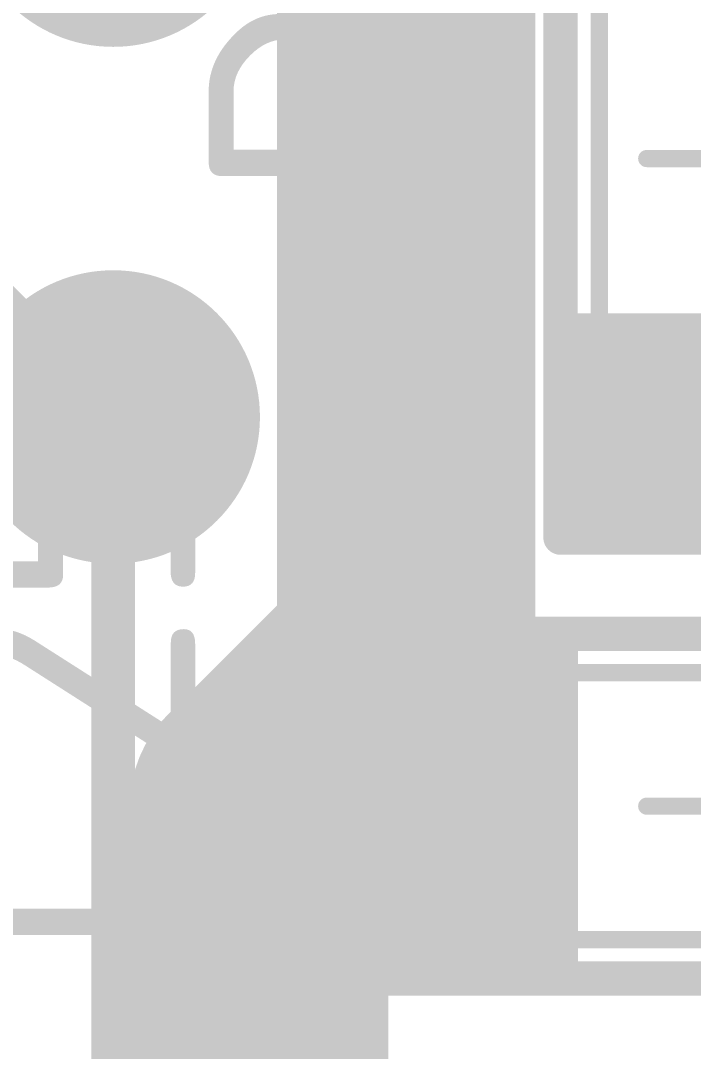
# Model space of a CAD drawing. Header units: inches. Extents: x 0 to 220, y 0 to 115.
# Drawn here: x 121.37 to 125.27, y 51.58 to 57.56 of the extents above; entities that cross this region are included whole.
import ezdxf

# ---------------------------------------------------------------- set-up
doc = ezdxf.new("R2010")
doc.units = ezdxf.units.IN
for name, color, linetype in [('Bottom Layer- Bottom', 5, 'Continuous'), ('Bottom Solder- Bot Mask', 6, 'Continuous'), ('Mechanical 13', 56, 'Continuous'), ('Mechanical 15', 56, 'Continuous'), ('Multi-Layer', 9, 'Continuous'), ('Top Layer- Top', 1, 'Continuous'), ('Top Overlay- Top Silk', 2, 'Continuous'), ('Top Paste- Top Paste', 8, 'Continuous'), ('Top Solder- Top Mask', 216, 'Continuous')]:
    doc.layers.add(name, color=color, linetype=linetype)
doc.styles.add('GOST type B', font='', dxfattribs={"height": 0.2})
doc.styles.get('GOST type B').set_extended_font_data('GOST type B')

# ---------------------------------------------------------------- blocks, each defined once
blk = doc.blocks.new('OTV10_8')
at = {"layer": 'Bottom Layer- Bottom'}
h = blk.add_hatch(color=7, dxfattribs=at)
edge = h.paths.add_edge_path()
edge.add_arc((0, 0), 0.7499985, 0, 360)
at = {"layer": 'Bottom Solder- Bot Mask'}
h = blk.add_hatch(color=7, dxfattribs=at)
edge = h.paths.add_edge_path()
edge.add_arc((0, 0), 0.8515985, 0, 360)
at = {"layer": 'Multi-Layer'}
h = blk.add_hatch(color=9, dxfattribs=at)
edge = h.paths.add_edge_path()
edge.add_arc((0, 0), 0.7499985, 0, 360)
at = {"layer": 'Top Layer- Top'}
h = blk.add_hatch(color=7, dxfattribs=at)
edge = h.paths.add_edge_path()
edge.add_arc((0, 0), 0.7499985, 0, 360)
at = {"layer": 'Top Solder- Top Mask'}
h = blk.add_hatch(color=7, dxfattribs=at)
edge = h.paths.add_edge_path()
edge.add_arc((0, 0), 0.8515985, 0, 360)
blk = doc.blocks.new('OTV10_9')
at = {"layer": 'Bottom Layer- Bottom'}
h = blk.add_hatch(color=7, dxfattribs=at)
edge = h.paths.add_edge_path()
edge.add_arc((0, 0), 0.7499985, 0, 360)
at = {"layer": 'Bottom Solder- Bot Mask'}
h = blk.add_hatch(color=7, dxfattribs=at)
edge = h.paths.add_edge_path()
edge.add_arc((0, 0), 0.8515985, 0, 360)
at = {"layer": 'Multi-Layer'}
h = blk.add_hatch(color=9, dxfattribs=at)
edge = h.paths.add_edge_path()
edge.add_arc((0, 0), 0.7499985, 0, 360)
at = {"layer": 'Top Layer- Top'}
h = blk.add_hatch(color=7, dxfattribs=at)
edge = h.paths.add_edge_path()
edge.add_arc((0, 0), 0.7499985, 0, 360)
at = {"layer": 'Top Solder- Top Mask'}
h = blk.add_hatch(color=7, dxfattribs=at)
edge = h.paths.add_edge_path()
edge.add_arc((0, 0), 0.8515985, 0, 360)
blk = doc.blocks.new('CAP__1206_22')
at = {"layer": 'Top Layer- Top'}
for points in [[(-1.99999727, -0.8000022099999999), (-1.99999727, 0.79999713), (-0.99999673, 0.79999713), (-0.99999673, -0.8000022099999999)], [(0.99999673, -0.79999713), (0.99999673, 0.8000022099999999), (1.99999727, 0.8000022099999999), (1.99999727, -0.79999713)]]:
    blk.add_hatch(color=7, dxfattribs=at).paths.add_polyline_path(points)
at = {"layer": 'Top Paste- Top Paste'}
for points in [[(-1.99999727, -0.8000022099999999), (-1.99999727, 0.79999713), (-0.99999673, 0.79999713), (-0.99999673, -0.8000022099999999)], [(0.99999673, -0.79999713), (0.99999673, 0.8000022099999999), (1.99999727, 0.8000022099999999), (1.99999727, -0.79999713)]]:
    blk.add_hatch(color=7, dxfattribs=at).paths.add_polyline_path(points)
at = {"layer": 'Top Solder- Top Mask'}
for points in [[(-2.10159727, -0.9016022099999998), (-2.10159727, 0.9015971299999999), (-0.8983967299999999, 0.9015971299999999), (-0.8983967299999999, -0.9016022099999998)], [(0.8983967299999999, -0.9015971299999999), (0.8983967299999999, 0.9016022099999998), (2.10159727, 0.9016022099999998), (2.10159727, -0.9015971299999999)]]:
    blk.add_hatch(color=7, dxfattribs=at).paths.add_polyline_path(points)
at = {"layer": 'Mechanical 13'}
for points in [[(-1.59999934, 0.77499972, 0.0999998, 0.0999998, 0), (-1.60000442, -0.77499972, 0.0999998, 0.0999998, 0)], [(1.60000188, 0.77499718, 0.0999998, 0.0999998, 0), (-1.59999934, 0.77499972, 0.0999998, 0.0999998, 0)], [(1.60000188, 0.77499718, 0.0999998, 0.0999998, 0), (1.5999968, -0.77499972, 0.0999998, 0.0999998, 0)], [(1.5999968, -0.77499972, 0.0999998, 0.0999998, 0), (-1.60000442, -0.77499972, 0.0999998, 0.0999998, 0)]]:
    blk.add_lwpolyline(points, format="xyseb", dxfattribs=at)
for points in [[(-1.62499802, 0.77499972, 0.0499999, 0.0499999, 1), (-1.57500066, 0.77499972, 0.0499999, 0.0499999, 1)], [(-1.62499802, 0.77499972, 0.0499999, 0.0499999, 1), (-1.57500066, 0.77499972, 0.0499999, 0.0499999, 1)], [(1.5750032, 0.77499718, 0.0499999, 0.0499999, 1), (1.62500056, 0.77499718, 0.0499999, 0.0499999, 1)], [(1.5750032, 0.77499718, 0.0499999, 0.0499999, 1), (1.62500056, 0.77499718, 0.0499999, 0.0499999, 1)], [(-1.6250031, -0.77499972, 0.0499999, 0.0499999, 1), (-1.57500574, -0.77499972, 0.0499999, 0.0499999, 1)], [(-1.6250031, -0.77499972, 0.0499999, 0.0499999, 1), (-1.57500574, -0.77499972, 0.0499999, 0.0499999, 1)], [(1.57499812, -0.77499972, 0.0499999, 0.0499999, 1), (1.62499548, -0.77499972, 0.0499999, 0.0499999, 1)], [(1.57499812, -0.77499972, 0.0499999, 0.0499999, 1), (1.62499548, -0.77499972, 0.0499999, 0.0499999, 1)]]:
    blk.add_lwpolyline(points, format="xyseb", close=True, dxfattribs=at)
at = {"layer": 'Mechanical 15'}
for points in [[(-2.19999814, 1.00000054, 0.0999998, 0.0999998, 0), (-2.20000068, -1.00000054, 0.0999998, 0.0999998, 0)], [(2.20000068, 1.00000054, 0.0999998, 0.0999998, 0), (-2.19999814, 1.00000054, 0.0999998, 0.0999998, 0)], [(2.20000068, 1.00000054, 0.0999998, 0.0999998, 0), (2.19999814, -1.00000054, 0.0999998, 0.0999998, 0)], [(2.54e-06, -0.499999, 0.0999998, 0.0999998, 0), (0, 0.49999646, 0.0999998, 0.0999998, 0)], [(0.499999, 2.54e-06, 0.0999998, 0.0999998, 0), (-0.49999646, 0, 0.0999998, 0.0999998, 0)], [(2.19999814, -1.00000054, 0.0999998, 0.0999998, 0), (-2.20000068, -1.00000054, 0.0999998, 0.0999998, 0)]]:
    blk.add_lwpolyline(points, format="xyseb", dxfattribs=at)
for points in [[(-2.22499682, 1.00000054, 0.0499999, 0.0499999, 1), (-2.17499946, 1.00000054, 0.0499999, 0.0499999, 1)], [(-2.22499682, 1.00000054, 0.0499999, 0.0499999, 1), (-2.17499946, 1.00000054, 0.0499999, 0.0499999, 1)], [(2.175002, 1.00000054, 0.0499999, 0.0499999, 1), (2.22499936, 1.00000054, 0.0499999, 0.0499999, 1)], [(2.175002, 1.00000054, 0.0499999, 0.0499999, 1), (2.22499936, 1.00000054, 0.0499999, 0.0499999, 1)], [(-0.02499868, 0.49999646, 0.0499999, 0.0499999, 1), (0.02499868, 0.49999646, 0.0499999, 0.0499999, 1)], [(-0.5249951399999999, 0, 0.0499999, 0.0499999, 1), (-0.47499778, 0, 0.0499999, 0.0499999, 1)], [(0.47500032, 2.54e-06, 0.0499999, 0.0499999, 1), (0.5249976799999999, 2.54e-06, 0.0499999, 0.0499999, 1)], [(-0.02499614, -0.499999, 0.0499999, 0.0499999, 1), (0.02500122, -0.499999, 0.0499999, 0.0499999, 1)], [(-2.22499936, -1.00000054, 0.0499999, 0.0499999, 1), (-2.175002, -1.00000054, 0.0499999, 0.0499999, 1)], [(-2.22499936, -1.00000054, 0.0499999, 0.0499999, 1), (-2.175002, -1.00000054, 0.0499999, 0.0499999, 1)], [(2.17499946, -1.00000054, 0.0499999, 0.0499999, 1), (2.22499682, -1.00000054, 0.0499999, 0.0499999, 1)], [(2.17499946, -1.00000054, 0.0499999, 0.0499999, 1), (2.22499682, -1.00000054, 0.0499999, 0.0499999, 1)]]:
    blk.add_lwpolyline(points, format="xyseb", close=True, dxfattribs=at)
at = {"layer": 'Top Overlay- Top Silk'}
for points in [[(-2.19999814, 1.00000054, 0.1999996, 0.1999996, 0), (-2.20000068, -1.00000054, 0.1999996, 0.1999996, 0)], [(2.20000068, 1.00000054, 0.1999996, 0.1999996, 0), (-2.19999814, 1.00000054, 0.1999996, 0.1999996, 0)], [(2.20000068, 1.00000054, 0.1999996, 0.1999996, 0), (2.19999814, -1.00000054, 0.1999996, 0.1999996, 0)], [(2.19999814, -1.00000054, 0.1999996, 0.1999996, 0), (-2.20000068, -1.00000054, 0.1999996, 0.1999996, 0)]]:
    blk.add_lwpolyline(points, format="xyseb", dxfattribs=at)
for points in [[(-2.24999804, 1.00000054, 0.0999998, 0.0999998, 1), (-2.14999824, 1.00000054, 0.0999998, 0.0999998, 1)], [(-2.24999804, 1.00000054, 0.0999998, 0.0999998, 1), (-2.14999824, 1.00000054, 0.0999998, 0.0999998, 1)], [(2.15000078, 1.00000054, 0.0999998, 0.0999998, 1), (2.25000058, 1.00000054, 0.0999998, 0.0999998, 1)], [(2.15000078, 1.00000054, 0.0999998, 0.0999998, 1), (2.25000058, 1.00000054, 0.0999998, 0.0999998, 1)], [(-2.25000058, -1.00000054, 0.0999998, 0.0999998, 1), (-2.15000078, -1.00000054, 0.0999998, 0.0999998, 1)], [(-2.25000058, -1.00000054, 0.0999998, 0.0999998, 1), (-2.15000078, -1.00000054, 0.0999998, 0.0999998, 1)], [(2.14999824, -1.00000054, 0.0999998, 0.0999998, 1), (2.24999804, -1.00000054, 0.0999998, 0.0999998, 1)], [(2.14999824, -1.00000054, 0.0999998, 0.0999998, 1), (2.24999804, -1.00000054, 0.0999998, 0.0999998, 1)]]:
    blk.add_lwpolyline(points, format="xyseb", close=True, dxfattribs=at)
blk = doc.blocks.new('1206_59')
at = {"layer": 'Top Layer- Top'}
for points in [[(-1.99999473, -0.79999459), (-1.99999473, 0.80000475), (-0.9999941899999999, 0.80000475), (-0.9999941899999999, -0.79999459)], [(0.99997895, -0.7999996699999999), (0.99997895, 0.7999996699999999), (1.99997949, 0.7999996699999999), (1.99997949, -0.7999996699999999)]]:
    blk.add_hatch(color=7, dxfattribs=at).paths.add_polyline_path(points)
at = {"layer": 'Top Paste- Top Paste'}
for points in [[(-1.99999473, -0.79999459), (-1.99999473, 0.80000475), (-0.9999941899999999, 0.80000475), (-0.9999941899999999, -0.79999459)], [(0.99997895, -0.7999996699999999), (0.99997895, 0.7999996699999999), (1.99997949, 0.7999996699999999), (1.99997949, -0.7999996699999999)]]:
    blk.add_hatch(color=7, dxfattribs=at).paths.add_polyline_path(points)
at = {"layer": 'Top Solder- Top Mask'}
for points in [[(-2.10159473, -0.90159459), (-2.10159473, 0.90160475), (-0.89839419, 0.90160475), (-0.89839419, -0.90159459)], [(0.8983789499999999, -0.90159967), (0.8983789499999999, 0.90159967), (2.10157949, 0.90159967), (2.10157949, -0.90159967)]]:
    blk.add_hatch(color=7, dxfattribs=at).paths.add_polyline_path(points)
at = {"layer": 'Mechanical 13'}
for points in [[(-1.59998918, 0.77499718, 0.0999998, 0.0999998, 0), (-1.60001204, -0.77498448, 0.0999998, 0.0999998, 0)], [(-1.59998918, 0.77499718, 0.0999998, 0.0999998, 0), (1.59999172, 0.77498702, 0.0999998, 0.0999998, 0)], [(1.59999172, 0.77498702, 0.0999998, 0.0999998, 0), (1.59997902, -0.7750124199999999, 0.0999998, 0.0999998, 0)], [(-1.60001204, -0.77498448, 0.0999998, 0.0999998, 0), (1.59997902, -0.7750124199999999, 0.0999998, 0.0999998, 0)]]:
    blk.add_lwpolyline(points, format="xyseb", dxfattribs=at)
for points in [[(-1.62498786, 0.77499718, 0.0499999, 0.0499999, 1), (-1.5749905, 0.77499718, 0.0499999, 0.0499999, 1)], [(-1.62498786, 0.77499718, 0.0499999, 0.0499999, 1), (-1.5749905, 0.77499718, 0.0499999, 0.0499999, 1)], [(1.57499304, 0.77498702, 0.0499999, 0.0499999, 1), (1.6249904, 0.77498702, 0.0499999, 0.0499999, 1)], [(1.57499304, 0.77498702, 0.0499999, 0.0499999, 1), (1.6249904, 0.77498702, 0.0499999, 0.0499999, 1)], [(-1.62501072, -0.77498448, 0.0499999, 0.0499999, 1), (-1.57501336, -0.77498448, 0.0499999, 0.0499999, 1)], [(-1.62501072, -0.77498448, 0.0499999, 0.0499999, 1), (-1.57501336, -0.77498448, 0.0499999, 0.0499999, 1)], [(1.57498034, -0.7750124199999999, 0.0499999, 0.0499999, 1), (1.6249777, -0.7750124199999999, 0.0499999, 0.0499999, 1)], [(1.57498034, -0.7750124199999999, 0.0499999, 0.0499999, 1), (1.6249777, -0.7750124199999999, 0.0499999, 0.0499999, 1)]]:
    blk.add_lwpolyline(points, format="xyseb", close=True, dxfattribs=at)
at = {"layer": 'Mechanical 15'}
for points in [[(-2.20000576, 0.99999038, 0.0999998, 0.0999998, 0), (-2.20001084, -1.00000562, 0.0999998, 0.0999998, 0)], [(2.19998798, 1.00000054, 0.0999998, 0.0999998, 0), (-2.20000576, 0.99999038, 0.0999998, 0.0999998, 0)], [(2.19998798, 1.00000054, 0.0999998, 0.0999998, 0), (2.19999814, -1.00000308, 0.0999998, 0.0999998, 0)], [(-5.08e-06, 0.50000916, 0.0999998, 0.0999998, 0), (-1.524e-05, -0.499999, 0.0999998, 0.0999998, 0)], [(-0.50000916, -5.08e-06, 0.0999998, 0.0999998, 0), (0.4999939199999999, -5.08e-06, 0.0999998, 0.0999998, 0)], [(2.19999814, -1.00000308, 0.0999998, 0.0999998, 0), (-2.20001084, -1.00000562, 0.0999998, 0.0999998, 0)]]:
    blk.add_lwpolyline(points, format="xyseb", dxfattribs=at)
for points in [[(-2.22500444, 0.99999038, 0.0499999, 0.0499999, 1), (-2.17500708, 0.99999038, 0.0499999, 0.0499999, 1)], [(-2.22500444, 0.99999038, 0.0499999, 0.0499999, 1), (-2.17500708, 0.99999038, 0.0499999, 0.0499999, 1)], [(2.1749893, 1.00000054, 0.0499999, 0.0499999, 1), (2.22498666, 1.00000054, 0.0499999, 0.0499999, 1)], [(2.1749893, 1.00000054, 0.0499999, 0.0499999, 1), (2.22498666, 1.00000054, 0.0499999, 0.0499999, 1)], [(-0.02500376, 0.50000916, 0.0499999, 0.0499999, 1), (0.0249936, 0.50000916, 0.0499999, 0.0499999, 1)], [(-0.52500784, -5.08e-06, 0.0499999, 0.0499999, 1), (-0.47501048, -5.08e-06, 0.0499999, 0.0499999, 1)], [(0.47499524, -5.08e-06, 0.0499999, 0.0499999, 1), (0.5249925999999999, -5.08e-06, 0.0499999, 0.0499999, 1)], [(-0.02501392, -0.499999, 0.0499999, 0.0499999, 1), (0.02498344, -0.499999, 0.0499999, 0.0499999, 1)], [(-2.22500952, -1.00000562, 0.0499999, 0.0499999, 1), (-2.17501216, -1.00000562, 0.0499999, 0.0499999, 1)], [(-2.22500952, -1.00000562, 0.0499999, 0.0499999, 1), (-2.17501216, -1.00000562, 0.0499999, 0.0499999, 1)], [(2.17499946, -1.00000308, 0.0499999, 0.0499999, 1), (2.22499682, -1.00000308, 0.0499999, 0.0499999, 1)], [(2.17499946, -1.00000308, 0.0499999, 0.0499999, 1), (2.22499682, -1.00000308, 0.0499999, 0.0499999, 1)]]:
    blk.add_lwpolyline(points, format="xyseb", close=True, dxfattribs=at)
at = {"layer": 'Top Overlay- Top Silk'}
for points in [[(-2.20000576, 0.99999038, 0.1999996, 0.1999996, 0), (-2.20001084, -1.00000562, 0.1999996, 0.1999996, 0)], [(2.19998798, 1.00000054, 0.1999996, 0.1999996, 0), (-2.20000576, 0.99999038, 0.1999996, 0.1999996, 0)], [(2.19998798, 1.00000054, 0.1999996, 0.1999996, 0), (2.19999814, -1.00000308, 0.1999996, 0.1999996, 0)], [(2.19999814, -1.00000308, 0.1999996, 0.1999996, 0), (-2.20001084, -1.00000562, 0.1999996, 0.1999996, 0)]]:
    blk.add_lwpolyline(points, format="xyseb", dxfattribs=at)
for points in [[(-2.25000566, 0.99999038, 0.0999998, 0.0999998, 1), (-2.15000586, 0.99999038, 0.0999998, 0.0999998, 1)], [(-2.25000566, 0.99999038, 0.0999998, 0.0999998, 1), (-2.15000586, 0.99999038, 0.0999998, 0.0999998, 1)], [(2.14998808, 1.00000054, 0.0999998, 0.0999998, 1), (2.24998788, 1.00000054, 0.0999998, 0.0999998, 1)], [(2.14998808, 1.00000054, 0.0999998, 0.0999998, 1), (2.24998788, 1.00000054, 0.0999998, 0.0999998, 1)], [(-2.25001074, -1.00000562, 0.0999998, 0.0999998, 1), (-2.15001094, -1.00000562, 0.0999998, 0.0999998, 1)], [(-2.25001074, -1.00000562, 0.0999998, 0.0999998, 1), (-2.15001094, -1.00000562, 0.0999998, 0.0999998, 1)], [(2.14999824, -1.00000308, 0.0999998, 0.0999998, 1), (2.24999804, -1.00000308, 0.0999998, 0.0999998, 1)], [(2.14999824, -1.00000308, 0.0999998, 0.0999998, 1), (2.24999804, -1.00000308, 0.0999998, 0.0999998, 1)]]:
    blk.add_lwpolyline(points, format="xyseb", close=True, dxfattribs=at)

msp = doc.modelspace()

# ---------------------------------------------------------------- hatches: boundary and pattern name
at = {"layer": 'Bottom Layer- Bottom'}
h = msp.add_hatch(color=7, dxfattribs=at)
edge = h.paths.add_edge_path()
edge.add_arc((122.75000088, 53.00000068), 0.3999992, 0, 360)
at = {"layer": 'Bottom Solder- Bot Mask'}
h = msp.add_hatch(color=7, dxfattribs=at)
edge = h.paths.add_edge_path()
edge.add_arc((122.75000088, 53.00000068), 0.5015992, 0, 360)
at = {"layer": 'Top Layer- Top'}
h = msp.add_hatch(color=7, dxfattribs=at)
edge = h.paths.add_edge_path()
edge.add_arc((122.75000088, 53.00000068), 0.3999992, 0, 360)
at = {"layer": 'Top Solder- Top Mask'}
h = msp.add_hatch(color=7, dxfattribs=at)
edge = h.paths.add_edge_path()
edge.add_arc((122.75000088, 53.00000068), 0.5015992, 0, 360)

# ---------------------------------------------------------------- linework, layer by layer
at = {"layer": 'Bottom Layer- Bottom'}
for points in [[(123.60380156, 53.85380135999999, 1.49999954, 1.49999954, 0), (123.60380156, 59.97701238, 1.49999954, 1.49999954, 0)], [(122.75000088, 53.00000068, 1.49999954, 1.49999954, 0), (123.60380156, 53.85380135999999, 1.49999954, 1.49999954, 0)], [(122.75000088, 50.15000129999999, 1.49999954, 1.49999954, 0), (122.75000088, 53.00000068, 1.49999954, 1.49999954, 0)]]:
    msp.add_lwpolyline(points, format="xyseb", dxfattribs=at)
for points in [[(123.22880104, 53.85380135999999, 0.7499985, 0.7499985, 1), (123.97880208, 53.85380135999999, 0.7499985, 0.7499985, 1)], [(123.22880104, 53.85380135999999, 0.7499985, 0.7499985, 1), (123.97880208, 53.85380135999999, 0.7499985, 0.7499985, 1)], [(122.37500036, 53.00000068, 0.7499985, 0.7499985, 1), (123.1250014, 53.00000068, 0.7499985, 0.7499985, 1)], [(122.37500036, 53.00000068, 0.7499985, 0.7499985, 1), (123.1250014, 53.00000068, 0.7499985, 0.7499985, 1)]]:
    msp.add_lwpolyline(points, format="xyseb", close=True, dxfattribs=at)
at = {"layer": 'Top Layer- Top'}
for points in [[(120.82680178, 56.33583856, 0.254, 0.254, 0), (121.90380242, 55.25883792, 0.254, 0.254, 0)], [(121.90380242, 50.40882222, 0.254, 0.254, 0), (121.90380242, 55.25883792, 0.254, 0.254, 0)], [(122.75000088, 53.00000068, 0.499999, 0.499999, 0), (124.00000092, 53.00000068, 0.499999, 0.499999, 0)], [(124.00000092, 53.00000068, 0.499999, 0.499999, 0), (124.00000346, 52.99999814, 0.499999, 0.499999, 0)]]:
    msp.add_lwpolyline(points, format="xyseb", dxfattribs=at)
for points in [[(121.84030242, 55.25883792, 0.127, 0.127, 1), (121.96730242, 55.25883792, 0.127, 0.127, 1)], [(121.84030242, 55.25883792, 0.127, 0.127, 1), (121.96730242, 55.25883792, 0.127, 0.127, 1)], [(122.6250024, 53.00000068, 0.2499995, 0.2499995, 1), (122.87499936, 53.00000068, 0.2499995, 0.2499995, 1)], [(123.87500244, 53.00000068, 0.2499995, 0.2499995, 1), (124.1249994, 53.00000068, 0.2499995, 0.2499995, 1)], [(123.87500244, 53.00000068, 0.2499995, 0.2499995, 1), (124.1249994, 53.00000068, 0.2499995, 0.2499995, 1)], [(123.87500498, 52.99999814, 0.2499995, 0.2499995, 1), (124.12500194, 52.99999814, 0.2499995, 0.2499995, 1)]]:
    msp.add_lwpolyline(points, format="xyseb", close=True, dxfattribs=at)

# ---------------------------------------------------------------- block references
for name, p in [('OTV10_9', (121.90380242, 58.2588116)), ('OTV10_8', (121.90380242, 55.25883792))]:
    msp.add_blockref(name, p)
for name, p, rotation in [('1206_59', (125.50000046, 56.75883237999999), 90), ('CAP__1206_22', (125.50000046, 53.00000068), 180)]:
    msp.add_blockref(name, p, dxfattribs=dict(rotation=rotation))

# ---------------------------------------------------------------- texts
at = {"layer": 'Top Overlay- Top Silk', "style": 'GOST type B'}
for s, p in [('R46', (123.97577186, 56.50122812)), ('C25', (122.3795749, 52.09708655999999))]:
    msp.add_text(s, height=1.524, rotation=90, dxfattribs=at).set_placement(p)

doc.saveas('drawing.dxf')
